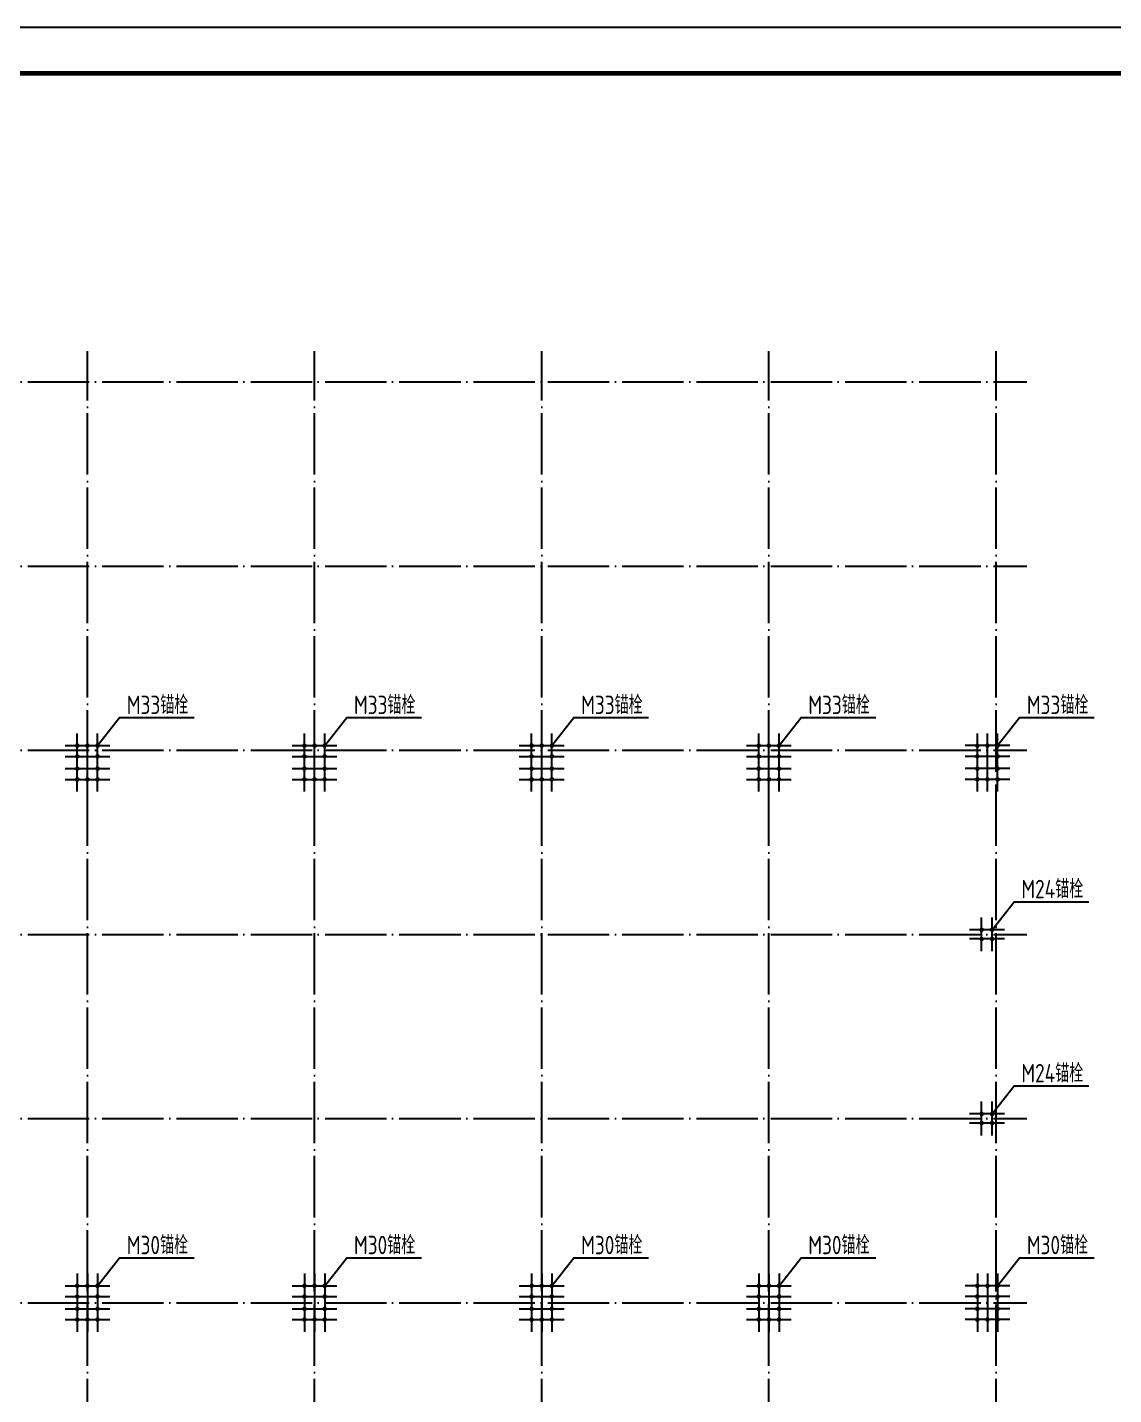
# Model space of a CAD drawing. Extents: x 8844666 to 9156203, y 1662182 to 2655606.
# Drawn here: x 9093233 to 9128620, y 2315219 to 2359769 of the extents above; entities that cross this region are included whole.
import ezdxf

# ---------------------------------------------------------------- set-up
doc = ezdxf.new("R2010")
doc.units = 0
doc.header["$LTSCALE"] = 1000
doc.header["$MEASUREMENT"] = 0
doc.linetypes.add('DOTE', pattern=[2.42, 2, -0.2, 0.02, -0.2])
for name, color, linetype in [('10', 7, 'CONTINUOUS'), ('DOTE', 8, 'DOTE'), ('PUB_TITLE', 4, 'CONTINUOUS'), ('一般文字', 6, 'CONTINUOUS')]:
    doc.layers.add(name, color=color, linetype=linetype)
doc.styles.add('TSSD_REIN', font='atssdeng.shx', dxfattribs={"width": 0.7, "bigfont": 'atssdchn.shx'})

msp = doc.modelspace()

# ---------------------------------------------------------------- linework, layer by layer
at = {"layer": '10', "color": 1}
for p, q in [((9094859.5, 2334865.9), (9094859.5, 2336765.6)), ((9095189.3, 2334865.9), (9095189.3, 2336765.6)), ((9095519.2, 2334865.9), (9095519.2, 2336765.6)), ((9102259.5, 2334865.9), (9102259.5, 2336765.6)), ((9102589.3, 2334865.9), (9102589.3, 2336765.6)), ((9102919.2, 2334865.9), (9102919.2, 2336765.6)), ((9109659.5, 2334865.9), (9109659.5, 2336765.6)), ((9109989.3, 2334865.9), (9109989.3, 2336765.6)), ((9110319.2, 2334865.9), (9110319.2, 2336765.6)), ((9117059.5, 2334865.9), (9117059.5, 2336765.6)), ((9117389.3, 2334865.9), (9117389.3, 2336765.6)), ((9117719.2, 2334865.9), (9117719.2, 2336765.6)), ((9124179.5, 2334865.9), (9124179.5, 2336765.6)), ((9124509.3, 2334865.9), (9124509.3, 2336765.6)), ((9124839.2, 2334865.9), (9124839.2, 2336765.6)), ((9094459.5, 2336365.9), (9095919.2, 2336365.9)), ((9101859.5, 2336365.9), (9103319.2, 2336365.9)), ((9109259.5, 2336365.9), (9110719.2, 2336365.9)), ((9116659.5, 2336365.9), (9118119.2, 2336365.9)), ((9125239.2, 2336365.9), (9123779.5, 2336365.9)), ((9094459.5, 2336015.9), (9095919.2, 2336015.9)), ((9101859.5, 2336015.9), (9103319.2, 2336015.9)), ((9109259.5, 2336015.9), (9110719.2, 2336015.9)), ((9116659.5, 2336015.9), (9118119.2, 2336015.9)), ((9125239.2, 2336015.9), (9123779.5, 2336015.9)), ((9094459.5, 2335615.9), (9095919.2, 2335615.9)), ((9101859.5, 2335615.9), (9103319.2, 2335615.9)), ((9109259.5, 2335615.9), (9110719.2, 2335615.9)), ((9116659.5, 2335615.9), (9118119.2, 2335615.9)), ((9125239.2, 2335615.9), (9123779.5, 2335615.9)), ((9094459.5, 2335265.9), (9095919.2, 2335265.9)), ((9101859.5, 2335265.9), (9103319.2, 2335265.9)), ((9109259.5, 2335265.9), (9110719.2, 2335265.9)), ((9116659.5, 2335265.9), (9118119.2, 2335265.9)), ((9125239.2, 2335265.9), (9123779.5, 2335265.9)), ((9124319.3, 2329666.1), (9124319.3, 2330765.7)), ((9124659.3, 2329666.1), (9124659.3, 2330765.7)), ((9125059.3, 2330365.7), (9123919.7, 2330365.7)), ((9125059.3, 2330066.1), (9123919.7, 2330066.1)), ((9124319.3, 2323666.1), (9124319.3, 2324765.7)), ((9124659.3, 2323666.1), (9124659.3, 2324765.7)), ((9125059.3, 2324365.7), (9123919.7, 2324365.7)), ((9125059.3, 2324066.1), (9123919.7, 2324066.1)), ((9094859.5, 2319165.7), (9094859.5, 2317266.1)), ((9095189.3, 2319165.7), (9095189.3, 2317266.1)), ((9095519.2, 2319165.7), (9095519.2, 2317266.1)), ((9102259.5, 2319165.7), (9102259.5, 2317266.1)), ((9102589.3, 2319165.7), (9102589.3, 2317266.1)), ((9102919.2, 2319165.7), (9102919.2, 2317266.1)), ((9109659.5, 2319165.7), (9109659.5, 2317266.1)), ((9109989.3, 2319165.7), (9109989.3, 2317266.1)), ((9110319.2, 2319165.7), (9110319.2, 2317266.1)), ((9117059.5, 2319165.7), (9117059.5, 2317266.1)), ((9117389.3, 2319165.7), (9117389.3, 2317266.1)), ((9117719.2, 2319165.7), (9117719.2, 2317266.1)), ((9124179.5, 2319165.7), (9124179.5, 2317266.1)), ((9124509.3, 2319165.7), (9124509.3, 2317266.1)), ((9124839.2, 2319165.7), (9124839.2, 2317266.1)), ((9094459.5, 2318765.7), (9095919.2, 2318765.7)), ((9094459.5, 2318415.7), (9095919.2, 2318415.7)), ((9101859.5, 2318765.7), (9103319.2, 2318765.7)), ((9101859.5, 2318415.7), (9103319.2, 2318415.7)), ((9109259.5, 2318765.7), (9110719.2, 2318765.7)), ((9109259.5, 2318415.7), (9110719.2, 2318415.7)), ((9116659.5, 2318765.7), (9118119.2, 2318765.7)), ((9116659.5, 2318415.7), (9118119.2, 2318415.7)), ((9125239.2, 2318765.7), (9123779.5, 2318765.7)), ((9125239.2, 2318415.7), (9123779.5, 2318415.7)), ((9094459.5, 2318015.7), (9095919.2, 2318015.7)), ((9101859.5, 2318015.7), (9103319.2, 2318015.7)), ((9109259.5, 2318015.7), (9110719.2, 2318015.7)), ((9116659.5, 2318015.7), (9118119.2, 2318015.7)), ((9125239.2, 2318015.7), (9123779.5, 2318015.7)), ((9094459.5, 2317665.7), (9095919.2, 2317665.7)), ((9101859.5, 2317665.7), (9103319.2, 2317665.7)), ((9109259.5, 2317665.7), (9110719.2, 2317665.7)), ((9116659.5, 2317665.7), (9118119.2, 2317665.7)), ((9125239.2, 2317665.7), (9123779.5, 2317665.7))]:
    msp.add_line(p, q, dxfattribs=at)
at = {"layer": '10', "const_width": 75}
for points in [[(9094897, 2336365.9, -1), (9094822, 2336365.9, -1), (9094897, 2336365.9, -1)], [(9095226.8, 2336365.9, -1), (9095151.8, 2336365.9, -1), (9095226.8, 2336365.9, -1)], [(9095556.7, 2336365.9, -1), (9095481.7, 2336365.9, -1), (9095556.7, 2336365.9, -1)], [(9102297, 2336365.9, -1), (9102222, 2336365.9, -1), (9102297, 2336365.9, -1)], [(9102626.8, 2336365.9, -1), (9102551.8, 2336365.9, -1), (9102626.8, 2336365.9, -1)], [(9102956.7, 2336365.9, -1), (9102881.7, 2336365.9, -1), (9102956.7, 2336365.9, -1)], [(9109697, 2336365.9, -1), (9109622, 2336365.9, -1), (9109697, 2336365.9, -1)], [(9110026.8, 2336365.9, -1), (9109951.8, 2336365.9, -1), (9110026.8, 2336365.9, -1)], [(9110356.7, 2336365.9, -1), (9110281.7, 2336365.9, -1), (9110356.7, 2336365.9, -1)], [(9117097, 2336365.9, -1), (9117022, 2336365.9, -1), (9117097, 2336365.9, -1)], [(9117426.8, 2336365.9, -1), (9117351.8, 2336365.9, -1), (9117426.8, 2336365.9, -1)], [(9117756.7, 2336365.9, -1), (9117681.7, 2336365.9, -1), (9117756.7, 2336365.9, -1)], [(9124142, 2336365.9, 1), (9124217, 2336365.9, 1), (9124142, 2336365.9, 1)], [(9124471.8, 2336365.9, 1), (9124546.8, 2336365.9, 1), (9124471.8, 2336365.9, 1)], [(9124801.7, 2336365.9, 1), (9124876.7, 2336365.9, 1), (9124801.7, 2336365.9, 1)], [(9094897, 2336015.9, -1), (9094822, 2336015.9, -1), (9094897, 2336015.9, -1)], [(9095556.7, 2336015.9, -1), (9095481.7, 2336015.9, -1), (9095556.7, 2336015.9, -1)], [(9102297, 2336015.9, -1), (9102222, 2336015.9, -1), (9102297, 2336015.9, -1)], [(9102956.7, 2336015.9, -1), (9102881.7, 2336015.9, -1), (9102956.7, 2336015.9, -1)], [(9109697, 2336015.9, -1), (9109622, 2336015.9, -1), (9109697, 2336015.9, -1)], [(9110356.7, 2336015.9, -1), (9110281.7, 2336015.9, -1), (9110356.7, 2336015.9, -1)], [(9117097, 2336015.9, -1), (9117022, 2336015.9, -1), (9117097, 2336015.9, -1)], [(9117756.7, 2336015.9, -1), (9117681.7, 2336015.9, -1), (9117756.7, 2336015.9, -1)], [(9124142, 2336015.9, 1), (9124217, 2336015.9, 1), (9124142, 2336015.9, 1)], [(9124801.7, 2336015.9, 1), (9124876.7, 2336015.9, 1), (9124801.7, 2336015.9, 1)], [(9094897, 2335615.9, -1), (9094822, 2335615.9, -1), (9094897, 2335615.9, -1)], [(9094897, 2335265.9, -1), (9094822, 2335265.9, -1), (9094897, 2335265.9, -1)], [(9095226.8, 2335265.9, -1), (9095151.8, 2335265.9, -1), (9095226.8, 2335265.9, -1)], [(9095556.7, 2335615.9, -1), (9095481.7, 2335615.9, -1), (9095556.7, 2335615.9, -1)], [(9095556.7, 2335265.9, -1), (9095481.7, 2335265.9, -1), (9095556.7, 2335265.9, -1)], [(9102297, 2335615.9, -1), (9102222, 2335615.9, -1), (9102297, 2335615.9, -1)], [(9102297, 2335265.9, -1), (9102222, 2335265.9, -1), (9102297, 2335265.9, -1)], [(9102626.8, 2335265.9, -1), (9102551.8, 2335265.9, -1), (9102626.8, 2335265.9, -1)], [(9102956.7, 2335615.9, -1), (9102881.7, 2335615.9, -1), (9102956.7, 2335615.9, -1)], [(9102956.7, 2335265.9, -1), (9102881.7, 2335265.9, -1), (9102956.7, 2335265.9, -1)], [(9109697, 2335615.9, -1), (9109622, 2335615.9, -1), (9109697, 2335615.9, -1)], [(9109697, 2335265.9, -1), (9109622, 2335265.9, -1), (9109697, 2335265.9, -1)], [(9110026.8, 2335265.9, -1), (9109951.8, 2335265.9, -1), (9110026.8, 2335265.9, -1)], [(9110356.7, 2335615.9, -1), (9110281.7, 2335615.9, -1), (9110356.7, 2335615.9, -1)], [(9110356.7, 2335265.9, -1), (9110281.7, 2335265.9, -1), (9110356.7, 2335265.9, -1)], [(9117097, 2335615.9, -1), (9117022, 2335615.9, -1), (9117097, 2335615.9, -1)], [(9117097, 2335265.9, -1), (9117022, 2335265.9, -1), (9117097, 2335265.9, -1)], [(9117426.8, 2335265.9, -1), (9117351.8, 2335265.9, -1), (9117426.8, 2335265.9, -1)], [(9117756.7, 2335615.9, -1), (9117681.7, 2335615.9, -1), (9117756.7, 2335615.9, -1)], [(9117756.7, 2335265.9, -1), (9117681.7, 2335265.9, -1), (9117756.7, 2335265.9, -1)], [(9124142, 2335615.9, 1), (9124217, 2335615.9, 1), (9124142, 2335615.9, 1)], [(9124142, 2335265.9, 1), (9124217, 2335265.9, 1), (9124142, 2335265.9, 1)], [(9124471.8, 2335265.9, 1), (9124546.8, 2335265.9, 1), (9124471.8, 2335265.9, 1)], [(9124801.7, 2335615.9, 1), (9124876.7, 2335615.9, 1), (9124801.7, 2335615.9, 1)], [(9124801.7, 2335265.9, 1), (9124876.7, 2335265.9, 1), (9124801.7, 2335265.9, 1)], [(9124281.8, 2330365.7, 1), (9124356.8, 2330365.7, 1), (9124281.8, 2330365.7, 1)], [(9124621.8, 2330365.7, 1), (9124696.8, 2330365.7, 1), (9124621.8, 2330365.7, 1)], [(9124281.8, 2330066.1, 1), (9124356.8, 2330066.1, 1), (9124281.8, 2330066.1, 1)], [(9124621.8, 2330066.1, 1), (9124696.8, 2330066.1, 1), (9124621.8, 2330066.1, 1)], [(9124281.8, 2324365.7, 1), (9124356.8, 2324365.7, 1), (9124281.8, 2324365.7, 1)], [(9124621.8, 2324365.7, 1), (9124696.8, 2324365.7, 1), (9124621.8, 2324365.7, 1)], [(9124281.8, 2324066.1, 1), (9124356.8, 2324066.1, 1), (9124281.8, 2324066.1, 1)], [(9124621.8, 2324066.1, 1), (9124696.8, 2324066.1, 1), (9124621.8, 2324066.1, 1)], [(9094897, 2318765.7, -1), (9094822, 2318765.7, -1), (9094897, 2318765.7, -1)], [(9095226.8, 2318765.7, -1), (9095151.8, 2318765.7, -1), (9095226.8, 2318765.7, -1)], [(9095556.7, 2318765.7, -1), (9095481.7, 2318765.7, -1), (9095556.7, 2318765.7, -1)], [(9102297, 2318765.7, -1), (9102222, 2318765.7, -1), (9102297, 2318765.7, -1)], [(9102626.8, 2318765.7, -1), (9102551.8, 2318765.7, -1), (9102626.8, 2318765.7, -1)], [(9102956.7, 2318765.7, -1), (9102881.7, 2318765.7, -1), (9102956.7, 2318765.7, -1)], [(9109697, 2318765.7, -1), (9109622, 2318765.7, -1), (9109697, 2318765.7, -1)], [(9110026.8, 2318765.7, -1), (9109951.8, 2318765.7, -1), (9110026.8, 2318765.7, -1)], [(9110356.7, 2318765.7, -1), (9110281.7, 2318765.7, -1), (9110356.7, 2318765.7, -1)], [(9117097, 2318765.7, -1), (9117022, 2318765.7, -1), (9117097, 2318765.7, -1)], [(9117426.8, 2318765.7, -1), (9117351.8, 2318765.7, -1), (9117426.8, 2318765.7, -1)], [(9117756.7, 2318765.7, -1), (9117681.7, 2318765.7, -1), (9117756.7, 2318765.7, -1)], [(9124142, 2318765.7, 1), (9124217, 2318765.7, 1), (9124142, 2318765.7, 1)], [(9124471.8, 2318765.7, 1), (9124546.8, 2318765.7, 1), (9124471.8, 2318765.7, 1)], [(9124801.7, 2318765.7, 1), (9124876.7, 2318765.7, 1), (9124801.7, 2318765.7, 1)], [(9094897, 2318415.7, -1), (9094822, 2318415.7, -1), (9094897, 2318415.7, -1)], [(9095556.7, 2318415.7, -1), (9095481.7, 2318415.7, -1), (9095556.7, 2318415.7, -1)], [(9102297, 2318415.7, -1), (9102222, 2318415.7, -1), (9102297, 2318415.7, -1)], [(9102956.7, 2318415.7, -1), (9102881.7, 2318415.7, -1), (9102956.7, 2318415.7, -1)], [(9109697, 2318415.7, -1), (9109622, 2318415.7, -1), (9109697, 2318415.7, -1)], [(9110356.7, 2318415.7, -1), (9110281.7, 2318415.7, -1), (9110356.7, 2318415.7, -1)], [(9117097, 2318415.7, -1), (9117022, 2318415.7, -1), (9117097, 2318415.7, -1)], [(9117756.7, 2318415.7, -1), (9117681.7, 2318415.7, -1), (9117756.7, 2318415.7, -1)], [(9124142, 2318415.7, 1), (9124217, 2318415.7, 1), (9124142, 2318415.7, 1)], [(9124801.7, 2318415.7, 1), (9124876.7, 2318415.7, 1), (9124801.7, 2318415.7, 1)], [(9094897, 2318015.7, -1), (9094822, 2318015.7, -1), (9094897, 2318015.7, -1)], [(9095556.7, 2318015.7, -1), (9095481.7, 2318015.7, -1), (9095556.7, 2318015.7, -1)], [(9102297, 2318015.7, -1), (9102222, 2318015.7, -1), (9102297, 2318015.7, -1)], [(9102956.7, 2318015.7, -1), (9102881.7, 2318015.7, -1), (9102956.7, 2318015.7, -1)], [(9109697, 2318015.7, -1), (9109622, 2318015.7, -1), (9109697, 2318015.7, -1)], [(9110356.7, 2318015.7, -1), (9110281.7, 2318015.7, -1), (9110356.7, 2318015.7, -1)], [(9117097, 2318015.7, -1), (9117022, 2318015.7, -1), (9117097, 2318015.7, -1)], [(9117756.7, 2318015.7, -1), (9117681.7, 2318015.7, -1), (9117756.7, 2318015.7, -1)], [(9124142, 2318015.7, 1), (9124217, 2318015.7, 1), (9124142, 2318015.7, 1)], [(9124801.7, 2318015.7, 1), (9124876.7, 2318015.7, 1), (9124801.7, 2318015.7, 1)], [(9094897, 2317665.7, -1), (9094822, 2317665.7, -1), (9094897, 2317665.7, -1)], [(9095226.8, 2317665.7, -1), (9095151.8, 2317665.7, -1), (9095226.8, 2317665.7, -1)], [(9095556.7, 2317665.7, -1), (9095481.7, 2317665.7, -1), (9095556.7, 2317665.7, -1)], [(9102297, 2317665.7, -1), (9102222, 2317665.7, -1), (9102297, 2317665.7, -1)], [(9102626.8, 2317665.7, -1), (9102551.8, 2317665.7, -1), (9102626.8, 2317665.7, -1)], [(9102956.7, 2317665.7, -1), (9102881.7, 2317665.7, -1), (9102956.7, 2317665.7, -1)], [(9109697, 2317665.7, -1), (9109622, 2317665.7, -1), (9109697, 2317665.7, -1)], [(9110026.8, 2317665.7, -1), (9109951.8, 2317665.7, -1), (9110026.8, 2317665.7, -1)], [(9110356.7, 2317665.7, -1), (9110281.7, 2317665.7, -1), (9110356.7, 2317665.7, -1)], [(9117097, 2317665.7, -1), (9117022, 2317665.7, -1), (9117097, 2317665.7, -1)], [(9117426.8, 2317665.7, -1), (9117351.8, 2317665.7, -1), (9117426.8, 2317665.7, -1)], [(9117756.7, 2317665.7, -1), (9117681.7, 2317665.7, -1), (9117756.7, 2317665.7, -1)], [(9124142, 2317665.7, 1), (9124217, 2317665.7, 1), (9124142, 2317665.7, 1)], [(9124471.8, 2317665.7, 1), (9124546.8, 2317665.7, 1), (9124471.8, 2317665.7, 1)], [(9124801.7, 2317665.7, 1), (9124876.7, 2317665.7, 1), (9124801.7, 2317665.7, 1)]]:
    msp.add_lwpolyline(points, format="xyb", close=True, dxfattribs=at)
at = {"layer": 'DOTE'}
for p, q in [((9095189.3, 2299215.9), (9095189.3, 2349215.9)), ((9102589.3, 2299215.9), (9102589.3, 2349215.9)), ((9109989.3, 2299215.9), (9109989.3, 2349215.9)), ((9117389.3, 2299215.9), (9117389.3, 2349215.9)), ((9124789.3, 2299215.9), (9124789.3, 2349215.9)), ((8916589.3, 2348215.9), (9125789.3, 2348215.9)), ((8916589.3, 2342215.9), (9125789.3, 2342215.9)), ((8916589.3, 2336215.9), (9125789.3, 2336215.9)), ((8916589.3, 2330215.9), (9125789.3, 2330215.9)), ((8916589.3, 2324215.9), (9125789.3, 2324215.9)), ((8916589.3, 2318215.9), (9125789.3, 2318215.9))]:
    msp.add_line(p, q, dxfattribs=at)
at = {"layer": 'PUB_TITLE'}
msp.add_lwpolyline([(8903902.8, 2270668.9), (9156202.8, 2270668.9), (9156202.8, 2359768.9), (8903902.8, 2359768.9)], close=True, dxfattribs=at)
at = {"layer": 'PUB_TITLE', "const_width": 150}
msp.add_lwpolyline([(8907652.8, 2272168.9), (9154702.8, 2272168.9), (9154702.8, 2358268.9), (8907652.8, 2358268.9)], close=True, dxfattribs=at)
at = {"layer": '一般文字', "color": 5}
for points in [[(9095519.2, 2336365.6), (9096237.2, 2337279.1), (9098670.1, 2337279.1)], [(9102919.2, 2336365.6), (9103637.2, 2337279.1), (9106070.1, 2337279.1)], [(9110319.2, 2336365.6), (9111037.2, 2337279.1), (9113470.1, 2337279.1)], [(9117719.2, 2336365.6), (9118437.2, 2337279.1), (9120870.1, 2337279.1)], [(9124839.2, 2336365.6), (9125557.2, 2337279.1), (9127990.1, 2337279.1)], [(9124659.7, 2330365.7), (9125377.7, 2331279.3), (9127810.6, 2331279.3)], [(9124659.7, 2324365.7), (9125377.7, 2325279.3), (9127810.6, 2325279.3)], [(9095519.2, 2318765.7), (9096237.2, 2319679.3), (9098670.1, 2319679.3)], [(9102919.2, 2318765.7), (9103637.2, 2319679.3), (9106070.1, 2319679.3)], [(9110319.2, 2318765.7), (9111037.2, 2319679.3), (9113470.1, 2319679.3)], [(9117719.2, 2318765.7), (9118437.2, 2319679.3), (9120870.1, 2319679.3)], [(9124839.2, 2318765.7), (9125557.2, 2319679.3), (9127990.1, 2319679.3)]]:
    msp.add_lwpolyline(points, dxfattribs=at)

# ---------------------------------------------------------------- texts
at = {"layer": '一般文字', "color": 5, "style": 'TSSD_REIN', "width": 0.8}
for s, p in [('M33锚栓', (9096473.1, 2337393.8)), ('M33锚栓', (9103873.1, 2337393.8)), ('M33锚栓', (9111273.1, 2337393.8)), ('M33锚栓', (9118673.1, 2337393.8)), ('M33锚栓', (9125793.1, 2337393.8)), ('M24锚栓', (9125613.6, 2331393.9)), ('M24锚栓', (9125613.6, 2325393.9)), ('M30锚栓', (9096473.1, 2319793.9)), ('M30锚栓', (9103873.1, 2319793.9)), ('M30锚栓', (9111273.1, 2319793.9)), ('M30锚栓', (9118673.1, 2319793.9)), ('M30锚栓', (9125793.1, 2319793.9))]:
    msp.add_text(s, height=600, dxfattribs=at).set_placement(p)

doc.saveas('drawing.dxf')
